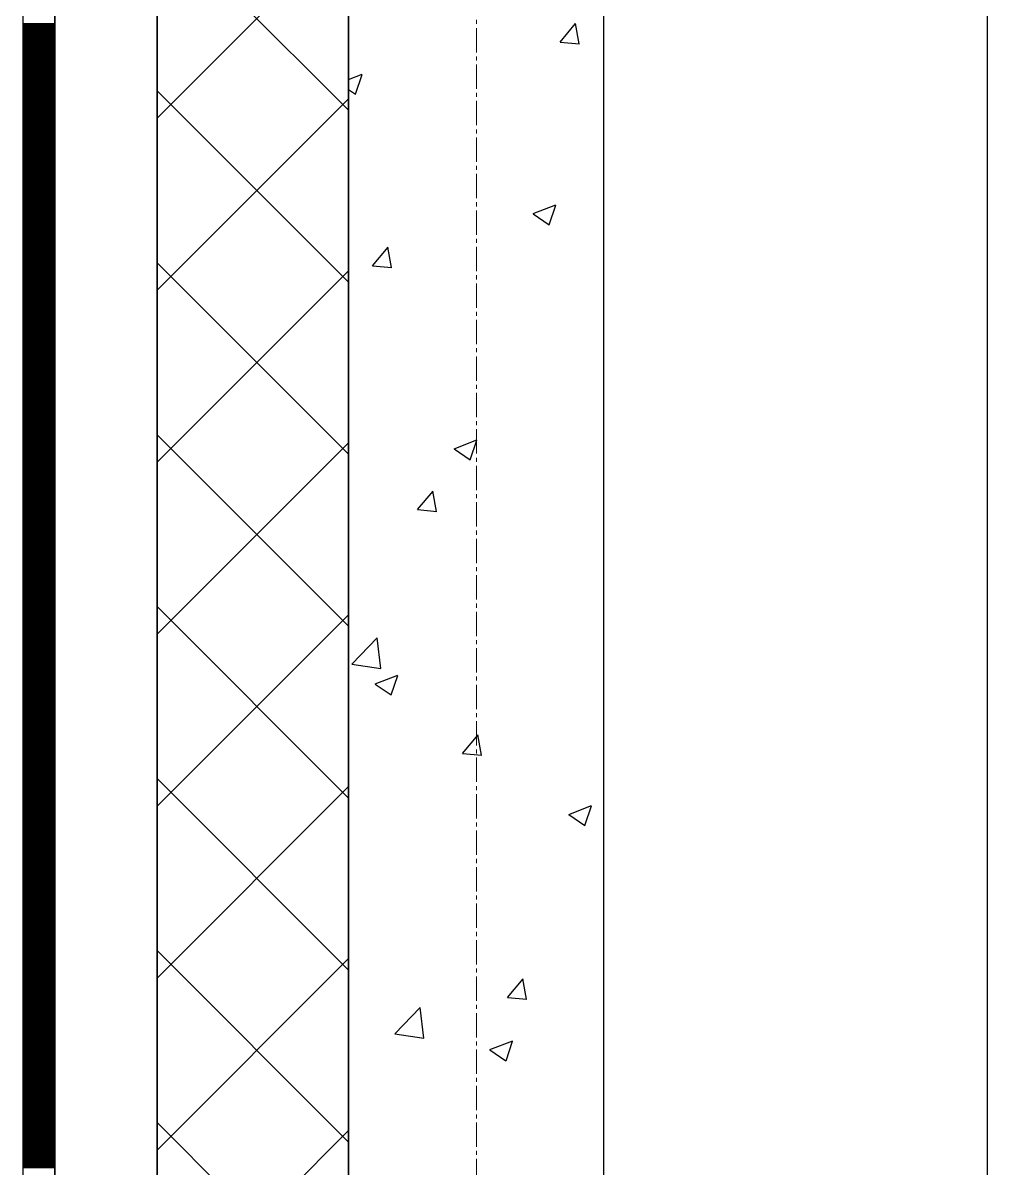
# Model space of a CAD drawing. Header units: millimetres. Extents: x -231292 to 573618, y -153144 to 564035.
# Drawn here: x 8548 to 9303, y 240059 to 240956 of the extents above; entities that cross this region are included whole.
import ezdxf

# ---------------------------------------------------------------- set-up
doc = ezdxf.new("R2010")
doc.units = ezdxf.units.MM
doc.linetypes.add('CENTER2', pattern=[28.575, 19.05, -3.175, 3.175, -3.175])
doc.layers.get('0').update_dxf_attribs({"color": 250})
for name, color, linetype, lineweight in [('АР_Стены ПЕНОблок', 250, 'Continuous', 20), ('АР_Тонкая', 250, 'Continuous', 5), ('АР_Утеплитель', 250, 'Continuous', 0), ('АР_Штриховка', 250, 'Continuous', 0), ('РД_Оси_100', 250, 'Continuous', 0)]:
    doc.layers.add(name, color=color, linetype=linetype, lineweight=lineweight)
doc.layers.add('КР_Балки-0.5', color=60, linetype='Continuous', lineweight=50, plot=False)

# ---------------------------------------------------------------- blocks, each defined once
blk = doc.blocks.new('оси_рен')
at = {"layer": 'РД_Оси_100', "color": 251, "linetype": 'CENTER2', "true_color": 0x636466}
blk.add_line((1195652.916, 135558.25), (1195652.916, 223268.25), dxfattribs=at)

msp = doc.modelspace()

# ---------------------------------------------------------------- linework, layer by layer
at = {"layer": 'АР_Стены ПЕНОблок', "color": 18, "linetype": 'Continuous', "lineweight": 25, "true_color": 0x000000}
for p, q in [((8803.243, 263866.253), (8803.243, 187666.253)), ((9003.243, 187666.253), (9003.243, 263866.253))]:
    msp.add_line(p, q, dxfattribs=at)
at = {"layer": 'АР_Тонкая', "color": 18, "linetype": 'Continuous', "lineweight": 25, "true_color": 0x000000}
for p, q in [((8548.243, 263866.253), (8548.243, 187666.253)), ((8573.243, 263866.253), (8573.243, 187666.253)), ((8573.243, 187666.253), (8573.243, 263866.253)), ((8653.243, 187666.253), (8653.243, 263866.253))]:
    msp.add_line(p, q, dxfattribs=at)
at = {"layer": 'АР_Утеплитель', "color": 18, "linetype": 'Continuous', "lineweight": 25, "true_color": 0x000000}
for p, q in [((8653.243, 263866.253), (8653.243, 187666.253)), ((8803.243, 187666.253), (8803.243, 263866.253))]:
    msp.add_line(p, q, dxfattribs=at)
at = {"layer": 'АР_Штриховка', "color": 18, "linetype": 'Continuous', "lineweight": 25, "true_color": 0x000000}
for p, q in [((8803.243, 240887.082), (8653.243, 241037.082)), ((8653.243, 240880.795), (8803.243, 241030.795)), ((8548.243, 240955.002), (8573.243, 240955.002)), ((8968.83, 240940.425), (8981.075, 240955.019)), ((8983.885, 240939.064), (8980.948, 240954.985)), ((8548.243, 240954.002), (8573.243, 240954.002)), ((8548.243, 240953.002), (8573.243, 240953.002)), ((8548.243, 240952.002), (8573.243, 240952.002)), ((8548.243, 240951.002), (8573.243, 240951.002)), ((8548.243, 240950.002), (8573.243, 240950.002)), ((8548.243, 240949.002), (8573.243, 240949.002)), ((8548.243, 240948.002), (8573.243, 240948.002)), ((8548.243, 240947.002), (8573.243, 240947.002)), ((8548.243, 240946.002), (8573.243, 240946.002)), ((8548.243, 240945.002), (8573.243, 240945.002)), ((8548.243, 240944.002), (8573.243, 240944.002)), ((8548.243, 240943.002), (8573.243, 240943.002)), ((8548.243, 240942.002), (8573.243, 240942.002)), ((8548.243, 240941.002), (8573.243, 240941.002)), ((8548.243, 240940.002), (8573.243, 240940.002)), ((8548.243, 240939.002), (8573.243, 240939.002)), ((8548.243, 240938.002), (8573.243, 240938.002)), ((8548.243, 240937.002), (8573.243, 240937.002)), ((8968.829, 240940.415), (8984.011, 240939.087)), ((8548.243, 240936.002), (8573.243, 240936.002)), ((8548.243, 240935.002), (8573.243, 240935.002)), ((8548.243, 240934.002), (8573.243, 240934.002)), ((8548.243, 240933.002), (8573.243, 240933.002)), ((8548.243, 240932.002), (8573.243, 240932.002)), ((8548.243, 240931.002), (8573.243, 240931.002)), ((8548.243, 240930.002), (8573.243, 240930.002)), ((8548.243, 240929.002), (8573.243, 240929.002)), ((8548.243, 240928.002), (8573.243, 240928.002)), ((8548.243, 240927.002), (8573.243, 240927.002)), ((8548.243, 240926.002), (8573.243, 240926.002)), ((8548.243, 240925.002), (8573.243, 240925.002)), ((8548.243, 240924.002), (8573.243, 240924.002)), ((8548.243, 240923.002), (8573.243, 240923.002)), ((8548.243, 240922.002), (8573.243, 240922.002)), ((8548.243, 240921.002), (8573.243, 240921.002)), ((8548.243, 240920.002), (8573.243, 240920.002)), ((8548.243, 240919.002), (8573.243, 240919.002)), ((8548.243, 240918.002), (8573.243, 240918.002)), ((8548.243, 240917.002), (8573.243, 240917.002)), ((8548.243, 240916.002), (8573.243, 240916.002)), ((8548.243, 240915.002), (8573.243, 240915.002)), ((8548.243, 240914.002), (8573.243, 240914.002)), ((8548.243, 240913.002), (8573.243, 240913.002)), ((8548.243, 240912.002), (8573.243, 240912.002)), ((8548.243, 240911.002), (8573.243, 240911.002)), ((8548.243, 240910.002), (8573.243, 240910.002)), ((8803.243, 240911.188), (8813.945, 240915.296)), ((8808.709, 240899.733), (8813.859, 240915.082)), ((8548.243, 240909.002), (8573.243, 240909.002)), ((8548.243, 240908.002), (8573.243, 240908.002)), ((8548.243, 240907.002), (8573.243, 240907.002)), ((8548.243, 240906.002), (8573.243, 240906.002)), ((8548.243, 240905.002), (8573.243, 240905.002)), ((8548.243, 240904.002), (8573.243, 240904.002)), ((8548.243, 240903.002), (8573.243, 240903.002)), ((8548.243, 240902.002), (8573.243, 240902.002)), ((8548.243, 240901.002), (8573.243, 240901.002)), ((8803.243, 240752.378), (8653.243, 240902.378)), ((8803.243, 240903.416), (8808.699, 240899.736)), ((8548.243, 240900.002), (8573.243, 240900.002)), ((8548.243, 240899.002), (8573.243, 240899.002)), ((8548.243, 240898.002), (8573.243, 240898.002)), ((8548.243, 240897.002), (8573.243, 240897.002)), ((8548.243, 240896.002), (8573.243, 240896.002)), ((8548.243, 240895.002), (8573.243, 240895.002)), ((8548.243, 240894.002), (8573.243, 240894.002)), ((8548.243, 240893.002), (8573.243, 240893.002)), ((8548.243, 240892.002), (8573.243, 240892.002)), ((8653.243, 240746.091), (8803.243, 240896.091)), ((8548.243, 240891.002), (8573.243, 240891.002)), ((8548.243, 240890.002), (8573.243, 240890.002)), ((8548.243, 240889.002), (8573.243, 240889.002)), ((8548.243, 240888.002), (8573.243, 240888.002)), ((8548.243, 240887.002), (8573.243, 240887.002)), ((8548.243, 240886.002), (8573.243, 240886.002)), ((8548.243, 240885.002), (8573.243, 240885.002)), ((8548.243, 240884.002), (8573.243, 240884.002)), ((8548.243, 240883.002), (8573.243, 240883.002)), ((8548.243, 240882.002), (8573.243, 240882.002)), ((8548.243, 240881.002), (8573.243, 240881.002)), ((8548.243, 240880.002), (8573.243, 240880.002)), ((8548.243, 240879.002), (8573.243, 240879.002)), ((8548.243, 240878.002), (8573.243, 240878.002)), ((8548.243, 240877.002), (8573.243, 240877.002)), ((8548.243, 240876.002), (8573.243, 240876.002)), ((8548.243, 240875.002), (8573.243, 240875.002)), ((8548.243, 240874.002), (8573.243, 240874.002)), ((8548.243, 240873.002), (8573.243, 240873.002)), ((8548.243, 240872.002), (8573.243, 240872.002)), ((8548.243, 240871.002), (8573.243, 240871.002)), ((8548.243, 240870.002), (8573.243, 240870.002)), ((8548.243, 240869.002), (8573.243, 240869.002)), ((8548.243, 240868.002), (8573.243, 240868.002)), ((8548.243, 240867.002), (8573.243, 240867.002)), ((8548.243, 240866.002), (8573.243, 240866.002)), ((8548.243, 240865.002), (8573.243, 240865.002)), ((8548.243, 240864.002), (8573.243, 240864.002)), ((8548.243, 240863.002), (8573.243, 240863.002)), ((8548.243, 240862.002), (8573.243, 240862.002)), ((8548.243, 240861.002), (8573.243, 240861.002)), ((8548.243, 240860.002), (8573.243, 240860.002)), ((8548.243, 240859.002), (8573.243, 240859.002)), ((8548.243, 240858.002), (8573.243, 240858.002)), ((8548.243, 240857.002), (8573.243, 240857.002)), ((8548.243, 240856.002), (8573.243, 240856.002)), ((8548.243, 240855.002), (8573.243, 240855.002)), ((8548.243, 240854.002), (8573.243, 240854.002)), ((8548.243, 240853.002), (8573.243, 240853.002)), ((8548.243, 240852.002), (8573.243, 240852.002)), ((8548.243, 240851.002), (8573.243, 240851.002)), ((8548.243, 240850.002), (8573.243, 240850.002)), ((8548.243, 240849.002), (8573.243, 240849.002)), ((8548.243, 240848.002), (8573.243, 240848.002)), ((8548.243, 240847.002), (8573.243, 240847.002)), ((8548.243, 240846.002), (8573.243, 240846.002)), ((8548.243, 240845.002), (8573.243, 240845.002)), ((8548.243, 240844.002), (8573.243, 240844.002)), ((8548.243, 240843.002), (8573.243, 240843.002)), ((8548.243, 240842.002), (8573.243, 240842.002)), ((8548.243, 240841.002), (8573.243, 240841.002)), ((8548.243, 240840.002), (8573.243, 240840.002)), ((8548.243, 240839.002), (8573.243, 240839.002)), ((8548.243, 240838.002), (8573.243, 240838.002)), ((8548.243, 240837.002), (8573.243, 240837.002)), ((8548.243, 240836.002), (8573.243, 240836.002)), ((8548.243, 240835.002), (8573.243, 240835.002)), ((8548.243, 240834.002), (8573.243, 240834.002)), ((8548.243, 240833.002), (8573.243, 240833.002)), ((8548.243, 240832.002), (8573.243, 240832.002)), ((8548.243, 240831.002), (8573.243, 240831.002)), ((8548.243, 240830.002), (8573.243, 240830.002)), ((8548.243, 240829.002), (8573.243, 240829.002)), ((8548.243, 240828.002), (8573.243, 240828.002)), ((8548.243, 240827.002), (8573.243, 240827.002)), ((8548.243, 240826.002), (8573.243, 240826.002)), ((8548.243, 240825.002), (8573.243, 240825.002)), ((8548.243, 240824.002), (8573.243, 240824.002)), ((8548.243, 240823.002), (8573.243, 240823.002)), ((8548.243, 240822.002), (8573.243, 240822.002)), ((8548.243, 240821.002), (8573.243, 240821.002)), ((8548.243, 240820.002), (8573.243, 240820.002)), ((8548.243, 240819.002), (8573.243, 240819.002)), ((8548.243, 240818.002), (8573.243, 240818.002)), ((8548.243, 240817.002), (8573.243, 240817.002)), ((8548.243, 240816.002), (8573.243, 240816.002)), ((8548.243, 240815.002), (8573.243, 240815.002)), ((8548.243, 240814.002), (8573.243, 240814.002)), ((8548.243, 240813.002), (8573.243, 240813.002)), ((8548.243, 240812.002), (8573.243, 240812.002)), ((8548.243, 240811.002), (8573.243, 240811.002)), ((8947.774, 240806.204), (8965.559, 240813.031)), ((8960.323, 240797.468), (8965.473, 240812.817)), ((8548.243, 240810.002), (8573.243, 240810.002)), ((8548.243, 240809.002), (8573.243, 240809.002)), ((8548.243, 240808.002), (8573.243, 240808.002)), ((8548.243, 240807.002), (8573.243, 240807.002)), ((8548.243, 240806.002), (8573.243, 240806.002)), ((8548.243, 240805.002), (8573.243, 240805.002)), ((8548.243, 240804.002), (8573.243, 240804.002)), ((8548.243, 240803.002), (8573.243, 240803.002)), ((8548.243, 240802.002), (8573.243, 240802.002)), ((8947.679, 240805.993), (8960.313, 240797.47)), ((8548.243, 240801.002), (8573.243, 240801.002)), ((8548.243, 240800.002), (8573.243, 240800.002)), ((8548.243, 240799.002), (8573.243, 240799.002)), ((8548.243, 240798.002), (8573.243, 240798.002)), ((8548.243, 240797.002), (8573.243, 240797.002)), ((8548.243, 240796.002), (8573.243, 240796.002)), ((8548.243, 240795.002), (8573.243, 240795.002)), ((8548.243, 240794.002), (8573.243, 240794.002)), ((8548.243, 240793.002), (8573.243, 240793.002)), ((8548.243, 240792.002), (8573.243, 240792.002)), ((8548.243, 240791.002), (8573.243, 240791.002)), ((8548.243, 240790.002), (8573.243, 240790.002)), ((8548.243, 240789.002), (8573.243, 240789.002)), ((8548.243, 240788.002), (8573.243, 240788.002)), ((8548.243, 240787.002), (8573.243, 240787.002)), ((8548.243, 240786.002), (8573.243, 240786.002)), ((8548.243, 240785.002), (8573.243, 240785.002)), ((8548.243, 240784.002), (8573.243, 240784.002)), ((8548.243, 240783.002), (8573.243, 240783.002)), ((8548.243, 240782.002), (8573.243, 240782.002)), ((8548.243, 240781.002), (8573.243, 240781.002)), ((8548.243, 240780.002), (8573.243, 240780.002)), ((8548.243, 240779.002), (8573.243, 240779.002)), ((8548.243, 240778.002), (8573.243, 240778.002)), ((8548.243, 240777.002), (8573.243, 240777.002)), ((8548.243, 240776.002), (8573.243, 240776.002)), ((8548.243, 240775.002), (8573.243, 240775.002)), ((8821.888, 240765.308), (8834.133, 240779.901)), ((8836.943, 240763.946), (8834.007, 240779.867)), ((8548.243, 240774.002), (8573.243, 240774.002)), ((8548.243, 240773.002), (8573.243, 240773.002)), ((8548.243, 240772.002), (8573.243, 240772.002)), ((8548.243, 240771.002), (8573.243, 240771.002)), ((8548.243, 240770.002), (8573.243, 240770.002)), ((8548.243, 240769.002), (8573.243, 240769.002)), ((8548.243, 240768.002), (8573.243, 240768.002)), ((8548.243, 240767.002), (8573.243, 240767.002)), ((8548.243, 240766.002), (8573.243, 240766.002)), ((8803.243, 240617.674), (8653.243, 240767.674)), ((8548.243, 240765.002), (8573.243, 240765.002)), ((8548.243, 240764.002), (8573.243, 240764.002)), ((8548.243, 240763.002), (8573.243, 240763.002)), ((8548.243, 240762.002), (8573.243, 240762.002)), ((8548.243, 240761.002), (8573.243, 240761.002)), ((8548.243, 240760.002), (8573.243, 240760.002)), ((8548.243, 240759.002), (8573.243, 240759.002)), ((8548.243, 240758.002), (8573.243, 240758.002)), ((8548.243, 240757.002), (8573.243, 240757.002)), ((8653.243, 240611.387), (8803.243, 240761.387)), ((8821.887, 240765.298), (8837.069, 240763.969)), ((8548.243, 240756.002), (8573.243, 240756.002)), ((8548.243, 240755.002), (8573.243, 240755.002)), ((8548.243, 240754.002), (8573.243, 240754.002)), ((8548.243, 240753.002), (8573.243, 240753.002)), ((8548.243, 240752.002), (8573.243, 240752.002)), ((8548.243, 240751.002), (8573.243, 240751.002)), ((8548.243, 240750.002), (8573.243, 240750.002)), ((8548.243, 240749.002), (8573.243, 240749.002)), ((8548.243, 240748.002), (8573.243, 240748.002)), ((8548.243, 240747.002), (8573.243, 240747.002)), ((8548.243, 240746.002), (8573.243, 240746.002)), ((8548.243, 240745.002), (8573.243, 240745.002)), ((8548.243, 240744.002), (8573.243, 240744.002)), ((8548.243, 240743.002), (8573.243, 240743.002)), ((8548.243, 240742.002), (8573.243, 240742.002)), ((8548.243, 240741.002), (8573.243, 240741.002)), ((8548.243, 240740.002), (8573.243, 240740.002)), ((8548.243, 240739.002), (8573.243, 240739.002)), ((8548.243, 240738.002), (8573.243, 240738.002)), ((8548.243, 240737.002), (8573.243, 240737.002)), ((8548.243, 240736.002), (8573.243, 240736.002)), ((8548.243, 240735.002), (8573.243, 240735.002)), ((8548.243, 240734.002), (8573.243, 240734.002)), ((8548.243, 240733.002), (8573.243, 240733.002)), ((8548.243, 240732.002), (8573.243, 240732.002)), ((8548.243, 240731.002), (8573.243, 240731.002)), ((8548.243, 240730.002), (8573.243, 240730.002)), ((8548.243, 240729.002), (8573.243, 240729.002)), ((8548.243, 240728.002), (8573.243, 240728.002)), ((8548.243, 240727.002), (8573.243, 240727.002)), ((8548.243, 240726.002), (8573.243, 240726.002)), ((8548.243, 240725.002), (8573.243, 240725.002)), ((8548.243, 240724.002), (8573.243, 240724.002)), ((8548.243, 240723.002), (8573.243, 240723.002)), ((8548.243, 240722.002), (8573.243, 240722.002)), ((8548.243, 240721.002), (8573.243, 240721.002)), ((8548.243, 240720.002), (8573.243, 240720.002)), ((8548.243, 240719.002), (8573.243, 240719.002)), ((8548.243, 240718.002), (8573.243, 240718.002)), ((8548.243, 240717.002), (8573.243, 240717.002)), ((8548.243, 240716.002), (8573.243, 240716.002)), ((8548.243, 240715.002), (8573.243, 240715.002)), ((8548.243, 240714.002), (8573.243, 240714.002)), ((8548.243, 240713.002), (8573.243, 240713.002)), ((8548.243, 240712.002), (8573.243, 240712.002)), ((8548.243, 240711.002), (8573.243, 240711.002)), ((8548.243, 240710.002), (8573.243, 240710.002)), ((8548.243, 240709.002), (8573.243, 240709.002)), ((8548.243, 240708.002), (8573.243, 240708.002)), ((8548.243, 240707.002), (8573.243, 240707.002)), ((8548.243, 240706.002), (8573.243, 240706.002)), ((8548.243, 240705.002), (8573.243, 240705.002)), ((8548.243, 240704.002), (8573.243, 240704.002)), ((8548.243, 240703.002), (8573.243, 240703.002)), ((8548.243, 240702.002), (8573.243, 240702.002)), ((8548.243, 240701.002), (8573.243, 240701.002)), ((8548.243, 240700.002), (8573.243, 240700.002)), ((8548.243, 240699.002), (8573.243, 240699.002)), ((8548.243, 240698.002), (8573.243, 240698.002)), ((8548.243, 240697.002), (8573.243, 240697.002)), ((8548.243, 240696.002), (8573.243, 240696.002)), ((8548.243, 240695.002), (8573.243, 240695.002)), ((8548.243, 240694.002), (8573.243, 240694.002)), ((8548.243, 240693.002), (8573.243, 240693.002)), ((8548.243, 240692.002), (8573.243, 240692.002)), ((8548.243, 240691.002), (8573.243, 240691.002)), ((8548.243, 240690.002), (8573.243, 240690.002)), ((8548.243, 240689.002), (8573.243, 240689.002)), ((8548.243, 240688.002), (8573.243, 240688.002)), ((8548.243, 240687.002), (8573.243, 240687.002)), ((8548.243, 240686.002), (8573.243, 240686.002)), ((8548.243, 240685.002), (8573.243, 240685.002)), ((8548.243, 240684.002), (8573.243, 240684.002)), ((8548.243, 240683.002), (8573.243, 240683.002)), ((8548.243, 240682.002), (8573.243, 240682.002)), ((8548.243, 240681.002), (8573.243, 240681.002)), ((8548.243, 240680.002), (8573.243, 240680.002)), ((8548.243, 240679.002), (8573.243, 240679.002)), ((8548.243, 240678.002), (8573.243, 240678.002)), ((8548.243, 240677.002), (8573.243, 240677.002)), ((8548.243, 240676.002), (8573.243, 240676.002)), ((8548.243, 240675.002), (8573.243, 240675.002)), ((8548.243, 240674.002), (8573.243, 240674.002)), ((8548.243, 240673.002), (8573.243, 240673.002)), ((8548.243, 240672.002), (8573.243, 240672.002)), ((8548.243, 240671.002), (8573.243, 240671.002)), ((8548.243, 240670.002), (8573.243, 240670.002)), ((8548.243, 240669.002), (8573.243, 240669.002)), ((8548.243, 240668.002), (8573.243, 240668.002)), ((8548.243, 240667.002), (8573.243, 240667.002)), ((8548.243, 240666.002), (8573.243, 240666.002)), ((8548.243, 240665.002), (8573.243, 240665.002)), ((8548.243, 240664.002), (8573.243, 240664.002)), ((8548.243, 240663.002), (8573.243, 240663.002)), ((8548.243, 240662.002), (8573.243, 240662.002)), ((8548.243, 240661.002), (8573.243, 240661.002)), ((8548.243, 240660.002), (8573.243, 240660.002)), ((8548.243, 240659.002), (8573.243, 240659.002)), ((8548.243, 240658.002), (8573.243, 240658.002)), ((8548.243, 240657.002), (8573.243, 240657.002)), ((8548.243, 240656.002), (8573.243, 240656.002)), ((8548.243, 240655.002), (8573.243, 240655.002)), ((8548.243, 240654.002), (8573.243, 240654.002)), ((8548.243, 240653.002), (8573.243, 240653.002)), ((8548.243, 240652.002), (8573.243, 240652.002)), ((8548.243, 240651.002), (8573.243, 240651.002)), ((8548.243, 240650.002), (8573.243, 240650.002)), ((8548.243, 240649.002), (8573.243, 240649.002)), ((8548.243, 240648.002), (8573.243, 240648.002)), ((8548.243, 240647.002), (8573.243, 240647.002)), ((8548.243, 240646.002), (8573.243, 240646.002)), ((8548.243, 240645.002), (8573.243, 240645.002)), ((8548.243, 240644.002), (8573.243, 240644.002)), ((8548.243, 240643.002), (8573.243, 240643.002)), ((8548.243, 240642.002), (8573.243, 240642.002)), ((8548.243, 240641.002), (8573.243, 240641.002)), ((8548.243, 240640.002), (8573.243, 240640.002)), ((8548.243, 240639.002), (8573.243, 240639.002)), ((8548.243, 240638.002), (8573.243, 240638.002)), ((8548.243, 240637.002), (8573.243, 240637.002)), ((8548.243, 240636.002), (8573.243, 240636.002)), ((8548.243, 240635.002), (8573.243, 240635.002)), ((8548.243, 240634.002), (8573.243, 240634.002)), ((8548.243, 240633.002), (8573.243, 240633.002)), ((8548.243, 240632.002), (8573.243, 240632.002)), ((8803.243, 240482.97), (8653.243, 240632.97)), ((8548.243, 240631.002), (8573.243, 240631.002)), ((8548.243, 240630.002), (8573.243, 240630.002)), ((8548.243, 240629.002), (8573.243, 240629.002)), ((8548.243, 240628.002), (8573.243, 240628.002)), ((8548.243, 240627.002), (8573.243, 240627.002)), ((8548.243, 240626.002), (8573.243, 240626.002)), ((8548.243, 240625.002), (8573.243, 240625.002)), ((8548.243, 240624.002), (8573.243, 240624.002)), ((8548.243, 240623.002), (8573.243, 240623.002)), ((8653.243, 240476.684), (8803.243, 240626.684)), ((8885.972, 240622.016), (8903.757, 240628.842)), ((8898.521, 240613.28), (8903.671, 240628.629)), ((8548.243, 240622.002), (8573.243, 240622.002)), ((8548.243, 240621.002), (8573.243, 240621.002)), ((8548.243, 240620.002), (8573.243, 240620.002)), ((8548.243, 240619.002), (8573.243, 240619.002)), ((8548.243, 240618.002), (8573.243, 240618.002)), ((8548.243, 240617.002), (8573.243, 240617.002)), ((8548.243, 240616.002), (8573.243, 240616.002)), ((8548.243, 240615.002), (8573.243, 240615.002)), ((8548.243, 240614.002), (8573.243, 240614.002)), ((8885.877, 240621.805), (8898.511, 240613.282)), ((8548.243, 240613.002), (8573.243, 240613.002)), ((8548.243, 240612.002), (8573.243, 240612.002)), ((8548.243, 240611.002), (8573.243, 240611.002)), ((8548.243, 240610.002), (8573.243, 240610.002)), ((8548.243, 240609.002), (8573.243, 240609.002)), ((8548.243, 240608.002), (8573.243, 240608.002)), ((8548.243, 240607.002), (8573.243, 240607.002)), ((8548.243, 240606.002), (8573.243, 240606.002)), ((8548.243, 240605.002), (8573.243, 240605.002)), ((8548.243, 240604.002), (8573.243, 240604.002)), ((8548.243, 240603.002), (8573.243, 240603.002)), ((8548.243, 240602.002), (8573.243, 240602.002)), ((8548.243, 240601.002), (8573.243, 240601.002)), ((8548.243, 240600.002), (8573.243, 240600.002)), ((8548.243, 240599.002), (8573.243, 240599.002)), ((8548.243, 240598.002), (8573.243, 240598.002)), ((8548.243, 240597.002), (8573.243, 240597.002)), ((8548.243, 240596.002), (8573.243, 240596.002)), ((8548.243, 240595.002), (8573.243, 240595.002)), ((8548.243, 240594.002), (8573.243, 240594.002)), ((8548.243, 240593.002), (8573.243, 240593.002)), ((8548.243, 240592.002), (8573.243, 240592.002)), ((8548.243, 240591.002), (8573.243, 240591.002)), ((8548.243, 240590.002), (8573.243, 240590.002)), ((8548.243, 240589.002), (8573.243, 240589.002)), ((8548.243, 240588.002), (8573.243, 240588.002)), ((8548.243, 240587.002), (8573.243, 240587.002)), ((8857.132, 240574.251), (8869.377, 240588.844)), ((8872.186, 240572.889), (8869.249, 240588.81)), ((8548.243, 240586.002), (8573.243, 240586.002)), ((8548.243, 240585.002), (8573.243, 240585.002)), ((8548.243, 240584.002), (8573.243, 240584.002)), ((8548.243, 240583.002), (8573.243, 240583.002)), ((8548.243, 240582.002), (8573.243, 240582.002)), ((8548.243, 240581.002), (8573.243, 240581.002)), ((8548.243, 240580.002), (8573.243, 240580.002)), ((8548.243, 240579.002), (8573.243, 240579.002)), ((8548.243, 240578.002), (8573.243, 240578.002)), ((8548.243, 240577.002), (8573.243, 240577.002)), ((8548.243, 240576.002), (8573.243, 240576.002)), ((8548.243, 240575.002), (8573.243, 240575.002)), ((8548.243, 240574.002), (8573.243, 240574.002)), ((8548.243, 240573.002), (8573.243, 240573.002)), ((8548.243, 240572.002), (8573.243, 240572.002)), ((8548.243, 240571.002), (8573.243, 240571.002)), ((8548.243, 240570.002), (8573.243, 240570.002)), ((8548.243, 240569.002), (8573.243, 240569.002)), ((8857.131, 240574.241), (8872.313, 240572.912)), ((8548.243, 240568.002), (8573.243, 240568.002)), ((8548.243, 240567.002), (8573.243, 240567.002)), ((8548.243, 240566.002), (8573.243, 240566.002)), ((8548.243, 240565.002), (8573.243, 240565.002)), ((8548.243, 240564.002), (8573.243, 240564.002)), ((8548.243, 240563.002), (8573.243, 240563.002)), ((8548.243, 240562.002), (8573.243, 240562.002)), ((8548.243, 240561.002), (8573.243, 240561.002)), ((8548.243, 240560.002), (8573.243, 240560.002)), ((8548.243, 240559.002), (8573.243, 240559.002)), ((8548.243, 240558.002), (8573.243, 240558.002)), ((8548.243, 240557.002), (8573.243, 240557.002)), ((8548.243, 240556.002), (8573.243, 240556.002)), ((8548.243, 240555.002), (8573.243, 240555.002)), ((8548.243, 240554.002), (8573.243, 240554.002)), ((8548.243, 240553.002), (8573.243, 240553.002)), ((8548.243, 240552.002), (8573.243, 240552.002)), ((8548.243, 240551.002), (8573.243, 240551.002)), ((8548.243, 240550.002), (8573.243, 240550.002)), ((8548.243, 240549.002), (8573.243, 240549.002)), ((8548.243, 240548.002), (8573.243, 240548.002)), ((8548.243, 240547.002), (8573.243, 240547.002)), ((8548.243, 240546.002), (8573.243, 240546.002)), ((8548.243, 240545.002), (8573.243, 240545.002)), ((8548.243, 240544.002), (8573.243, 240544.002)), ((8548.243, 240543.002), (8573.243, 240543.002)), ((8548.243, 240542.002), (8573.243, 240542.002)), ((8548.243, 240541.002), (8573.243, 240541.002)), ((8548.243, 240540.002), (8573.243, 240540.002)), ((8548.243, 240539.002), (8573.243, 240539.002)), ((8548.243, 240538.002), (8573.243, 240538.002)), ((8548.243, 240537.002), (8573.243, 240537.002)), ((8548.243, 240536.002), (8573.243, 240536.002)), ((8548.243, 240535.002), (8573.243, 240535.002)), ((8548.243, 240534.002), (8573.243, 240534.002)), ((8548.243, 240533.002), (8573.243, 240533.002)), ((8548.243, 240532.002), (8573.243, 240532.002)), ((8548.243, 240531.002), (8573.243, 240531.002)), ((8548.243, 240530.002), (8573.243, 240530.002)), ((8548.243, 240529.002), (8573.243, 240529.002)), ((8548.243, 240528.002), (8573.243, 240528.002)), ((8548.243, 240527.002), (8573.243, 240527.002)), ((8548.243, 240526.002), (8573.243, 240526.002)), ((8548.243, 240525.002), (8573.243, 240525.002)), ((8548.243, 240524.002), (8573.243, 240524.002)), ((8548.243, 240523.002), (8573.243, 240523.002)), ((8548.243, 240522.002), (8573.243, 240522.002)), ((8548.243, 240521.002), (8573.243, 240521.002)), ((8548.243, 240520.002), (8573.243, 240520.002)), ((8548.243, 240519.002), (8573.243, 240519.002)), ((8548.243, 240518.002), (8573.243, 240518.002)), ((8548.243, 240517.002), (8573.243, 240517.002)), ((8548.243, 240516.002), (8573.243, 240516.002)), ((8548.243, 240515.002), (8573.243, 240515.002)), ((8548.243, 240514.002), (8573.243, 240514.002)), ((8548.243, 240513.002), (8573.243, 240513.002)), ((8548.243, 240512.002), (8573.243, 240512.002)), ((8548.243, 240511.002), (8573.243, 240511.002)), ((8548.243, 240510.002), (8573.243, 240510.002)), ((8548.243, 240509.002), (8573.243, 240509.002)), ((8548.243, 240508.002), (8573.243, 240508.002)), ((8548.243, 240507.002), (8573.243, 240507.002)), ((8548.243, 240506.002), (8573.243, 240506.002)), ((8548.243, 240505.002), (8573.243, 240505.002)), ((8548.243, 240504.002), (8573.243, 240504.002)), ((8548.243, 240503.002), (8573.243, 240503.002)), ((8548.243, 240502.002), (8573.243, 240502.002)), ((8548.243, 240501.002), (8573.243, 240501.002)), ((8548.243, 240500.002), (8573.243, 240500.002)), ((8548.243, 240499.002), (8573.243, 240499.002)), ((8548.243, 240498.002), (8573.243, 240498.002)), ((8548.243, 240497.002), (8573.243, 240497.002)), ((8803.243, 240348.267), (8653.243, 240498.267)), ((8548.243, 240496.002), (8573.243, 240496.002)), ((8548.243, 240495.002), (8573.243, 240495.002)), ((8548.243, 240494.002), (8573.243, 240494.002)), ((8548.243, 240493.002), (8573.243, 240493.002)), ((8548.243, 240492.002), (8573.243, 240492.002)), ((8548.243, 240491.002), (8573.243, 240491.002)), ((8548.243, 240490.002), (8573.243, 240490.002)), ((8548.243, 240489.002), (8573.243, 240489.002)), ((8548.243, 240488.002), (8573.243, 240488.002)), ((8653.243, 240341.98), (8803.243, 240491.98)), ((8548.243, 240487.002), (8573.243, 240487.002)), ((8548.243, 240486.002), (8573.243, 240486.002)), ((8548.243, 240485.002), (8573.243, 240485.002)), ((8548.243, 240484.002), (8573.243, 240484.002)), ((8548.243, 240483.002), (8573.243, 240483.002)), ((8548.243, 240482.002), (8573.243, 240482.002)), ((8548.243, 240481.002), (8573.243, 240481.002)), ((8548.243, 240480.002), (8573.243, 240480.002)), ((8548.243, 240479.002), (8573.243, 240479.002)), ((8548.243, 240478.002), (8573.243, 240478.002)), ((8548.243, 240477.002), (8573.243, 240477.002)), ((8548.243, 240476.002), (8573.243, 240476.002)), ((8548.243, 240475.002), (8573.243, 240475.002)), ((8548.243, 240474.002), (8573.243, 240474.002)), ((8548.243, 240473.002), (8573.243, 240473.002)), ((8548.243, 240472.002), (8573.243, 240472.002)), ((8548.243, 240471.002), (8573.243, 240471.002)), ((8548.243, 240470.002), (8573.243, 240470.002)), ((8805.824, 240453.217), (8825.607, 240473.835)), ((8828.399, 240449.711), (8825.593, 240473.834)), ((8548.243, 240469.002), (8573.243, 240469.002)), ((8548.243, 240468.002), (8573.243, 240468.002)), ((8548.243, 240467.002), (8573.243, 240467.002)), ((8548.243, 240466.002), (8573.243, 240466.002)), ((8548.243, 240465.002), (8573.243, 240465.002)), ((8548.243, 240464.002), (8573.243, 240464.002)), ((8548.243, 240463.002), (8573.243, 240463.002)), ((8548.243, 240462.002), (8573.243, 240462.002)), ((8548.243, 240461.002), (8573.243, 240461.002)), ((8548.243, 240460.002), (8573.243, 240460.002)), ((8548.243, 240459.002), (8573.243, 240459.002)), ((8548.243, 240458.002), (8573.243, 240458.002)), ((8548.243, 240457.002), (8573.243, 240457.002)), ((8548.243, 240456.002), (8573.243, 240456.002)), ((8548.243, 240455.002), (8573.243, 240455.002)), ((8548.243, 240454.002), (8573.243, 240454.002)), ((8548.243, 240453.002), (8573.243, 240453.002)), ((8548.243, 240452.002), (8573.243, 240452.002)), ((8805.813, 240453.239), (8828.403, 240449.735)), ((8548.243, 240451.002), (8573.243, 240451.002)), ((8548.243, 240450.002), (8573.243, 240450.002)), ((8548.243, 240449.002), (8573.243, 240449.002)), ((8548.243, 240448.002), (8573.243, 240448.002)), ((8548.243, 240447.002), (8573.243, 240447.002)), ((8548.243, 240446.002), (8573.243, 240446.002)), ((8548.243, 240445.002), (8573.243, 240445.002)), ((8548.243, 240444.002), (8573.243, 240444.002)), ((8824.17, 240437.827), (8841.955, 240444.654)), ((8836.719, 240429.092), (8841.869, 240444.441)), ((8548.243, 240443.002), (8573.243, 240443.002)), ((8548.243, 240442.002), (8573.243, 240442.002)), ((8548.243, 240441.002), (8573.243, 240441.002)), ((8548.243, 240440.002), (8573.243, 240440.002)), ((8548.243, 240439.002), (8573.243, 240439.002)), ((8548.243, 240438.002), (8573.243, 240438.002)), ((8548.243, 240437.002), (8573.243, 240437.002)), ((8548.243, 240436.002), (8573.243, 240436.002)), ((8548.243, 240435.002), (8573.243, 240435.002)), ((8824.075, 240437.617), (8836.709, 240429.094)), ((8548.243, 240434.002), (8573.243, 240434.002)), ((8548.243, 240433.002), (8573.243, 240433.002)), ((8548.243, 240432.002), (8573.243, 240432.002)), ((8548.243, 240431.002), (8573.243, 240431.002)), ((8548.243, 240430.002), (8573.243, 240430.002)), ((8548.243, 240429.002), (8573.243, 240429.002)), ((8548.243, 240428.002), (8573.243, 240428.002)), ((8548.243, 240427.002), (8573.243, 240427.002)), ((8548.243, 240426.002), (8573.243, 240426.002)), ((8548.243, 240425.002), (8573.243, 240425.002)), ((8548.243, 240424.002), (8573.243, 240424.002)), ((8548.243, 240423.002), (8573.243, 240423.002)), ((8548.243, 240422.002), (8573.243, 240422.002)), ((8548.243, 240421.002), (8573.243, 240421.002)), ((8548.243, 240420.002), (8573.243, 240420.002)), ((8548.243, 240419.002), (8573.243, 240419.002)), ((8548.243, 240418.002), (8573.243, 240418.002)), ((8548.243, 240417.002), (8573.243, 240417.002)), ((8548.243, 240416.002), (8573.243, 240416.002)), ((8548.243, 240415.002), (8573.243, 240415.002)), ((8548.243, 240414.002), (8573.243, 240414.002)), ((8548.243, 240413.002), (8573.243, 240413.002)), ((8548.243, 240412.002), (8573.243, 240412.002)), ((8548.243, 240411.002), (8573.243, 240411.002)), ((8548.243, 240410.002), (8573.243, 240410.002)), ((8548.243, 240409.002), (8573.243, 240409.002)), ((8548.243, 240408.002), (8573.243, 240408.002)), ((8548.243, 240407.002), (8573.243, 240407.002)), ((8548.243, 240406.002), (8573.243, 240406.002)), ((8548.243, 240405.002), (8573.243, 240405.002)), ((8548.243, 240404.002), (8573.243, 240404.002)), ((8548.243, 240403.002), (8573.243, 240403.002)), ((8548.243, 240402.002), (8573.243, 240402.002)), ((8548.243, 240401.002), (8573.243, 240401.002)), ((8548.243, 240400.002), (8573.243, 240400.002)), ((8548.243, 240399.002), (8573.243, 240399.002)), ((8548.243, 240398.002), (8573.243, 240398.002)), ((8548.243, 240397.002), (8573.243, 240397.002)), ((8548.243, 240396.002), (8573.243, 240396.002)), ((8548.243, 240395.002), (8573.243, 240395.002)), ((8548.243, 240394.002), (8573.243, 240394.002)), ((8548.243, 240393.002), (8573.243, 240393.002)), ((8548.243, 240392.002), (8573.243, 240392.002)), ((8548.243, 240391.002), (8573.243, 240391.002)), ((8548.243, 240390.002), (8573.243, 240390.002)), ((8892.375, 240383.194), (8904.62, 240397.787)), ((8907.429, 240381.832), (8904.492, 240397.753)), ((8548.243, 240389.002), (8573.243, 240389.002)), ((8548.243, 240388.002), (8573.243, 240388.002)), ((8548.243, 240387.002), (8573.243, 240387.002)), ((8548.243, 240386.002), (8573.243, 240386.002)), ((8548.243, 240385.002), (8573.243, 240385.002)), ((8548.243, 240384.002), (8573.243, 240384.002)), ((8548.243, 240383.002), (8573.243, 240383.002)), ((8548.243, 240382.002), (8573.243, 240382.002)), ((8548.243, 240381.002), (8573.243, 240381.002)), ((8892.374, 240383.184), (8907.556, 240381.856)), ((8548.243, 240380.002), (8573.243, 240380.002)), ((8548.243, 240379.002), (8573.243, 240379.002)), ((8548.243, 240378.002), (8573.243, 240378.002)), ((8548.243, 240377.002), (8573.243, 240377.002)), ((8548.243, 240376.002), (8573.243, 240376.002)), ((8548.243, 240375.002), (8573.243, 240375.002)), ((8548.243, 240374.002), (8573.243, 240374.002)), ((8548.243, 240373.002), (8573.243, 240373.002)), ((8548.243, 240372.002), (8573.243, 240372.002)), ((8548.243, 240371.002), (8573.243, 240371.002)), ((8548.243, 240370.002), (8573.243, 240370.002)), ((8548.243, 240369.002), (8573.243, 240369.002)), ((8548.243, 240368.002), (8573.243, 240368.002)), ((8548.243, 240367.002), (8573.243, 240367.002)), ((8548.243, 240366.002), (8573.243, 240366.002)), ((8548.243, 240365.002), (8573.243, 240365.002)), ((8548.243, 240364.002), (8573.243, 240364.002)), ((8548.243, 240363.002), (8573.243, 240363.002)), ((8803.243, 240213.563), (8653.243, 240363.563)), ((8548.243, 240362.002), (8573.243, 240362.002)), ((8548.243, 240361.002), (8573.243, 240361.002)), ((8548.243, 240360.002), (8573.243, 240360.002)), ((8548.243, 240359.002), (8573.243, 240359.002)), ((8548.243, 240358.002), (8573.243, 240358.002)), ((8548.243, 240357.002), (8573.243, 240357.002)), ((8548.243, 240356.002), (8573.243, 240356.002)), ((8548.243, 240355.002), (8573.243, 240355.002)), ((8548.243, 240354.002), (8573.243, 240354.002)), ((8653.243, 240207.276), (8803.243, 240357.276)), ((8548.243, 240353.002), (8573.243, 240353.002)), ((8548.243, 240352.002), (8573.243, 240352.002)), ((8548.243, 240351.002), (8573.243, 240351.002)), ((8548.243, 240350.002), (8573.243, 240350.002)), ((8548.243, 240349.002), (8573.243, 240349.002)), ((8548.243, 240348.002), (8573.243, 240348.002)), ((8548.243, 240347.002), (8573.243, 240347.002)), ((8548.243, 240346.002), (8573.243, 240346.002)), ((8548.243, 240345.002), (8573.243, 240345.002)), ((8548.243, 240344.002), (8573.243, 240344.002)), ((8548.243, 240343.002), (8573.243, 240343.002)), ((8548.243, 240342.002), (8573.243, 240342.002)), ((8548.243, 240341.002), (8573.243, 240341.002)), ((8548.243, 240340.002), (8573.243, 240340.002)), ((8548.243, 240339.002), (8573.243, 240339.002)), ((8548.243, 240338.002), (8573.243, 240338.002)), ((8548.243, 240337.002), (8573.243, 240337.002)), ((8548.243, 240336.002), (8573.243, 240336.002)), ((8975.785, 240335.562), (8993.569, 240342.389)), ((8988.333, 240326.827), (8993.484, 240342.176)), ((8548.243, 240335.002), (8573.243, 240335.002)), ((8548.243, 240334.002), (8573.243, 240334.002)), ((8548.243, 240333.002), (8573.243, 240333.002)), ((8548.243, 240332.002), (8573.243, 240332.002)), ((8548.243, 240331.002), (8573.243, 240331.002)), ((8548.243, 240330.002), (8573.243, 240330.002)), ((8548.243, 240329.002), (8573.243, 240329.002)), ((8548.243, 240328.002), (8573.243, 240328.002)), ((8548.243, 240327.002), (8573.243, 240327.002)), ((8975.689, 240335.351), (8988.324, 240326.829)), ((8548.243, 240326.002), (8573.243, 240326.002)), ((8548.243, 240325.002), (8573.243, 240325.002)), ((8548.243, 240324.002), (8573.243, 240324.002)), ((8548.243, 240323.002), (8573.243, 240323.002)), ((8548.243, 240322.002), (8573.243, 240322.002)), ((8548.243, 240321.002), (8573.243, 240321.002)), ((8548.243, 240320.002), (8573.243, 240320.002)), ((8548.243, 240319.002), (8573.243, 240319.002)), ((8548.243, 240318.002), (8573.243, 240318.002)), ((8548.243, 240317.002), (8573.243, 240317.002)), ((8548.243, 240316.002), (8573.243, 240316.002)), ((8548.243, 240315.002), (8573.243, 240315.002)), ((8548.243, 240314.002), (8573.243, 240314.002)), ((8548.243, 240313.002), (8573.243, 240313.002)), ((8548.243, 240312.002), (8573.243, 240312.002)), ((8548.243, 240311.002), (8573.243, 240311.002)), ((8548.243, 240310.002), (8573.243, 240310.002)), ((8548.243, 240309.002), (8573.243, 240309.002)), ((8548.243, 240308.002), (8573.243, 240308.002)), ((8548.243, 240307.002), (8573.243, 240307.002)), ((8548.243, 240306.002), (8573.243, 240306.002)), ((8548.243, 240305.002), (8573.243, 240305.002)), ((8548.243, 240304.002), (8573.243, 240304.002)), ((8548.243, 240303.002), (8573.243, 240303.002)), ((8548.243, 240302.002), (8573.243, 240302.002)), ((8548.243, 240301.002), (8573.243, 240301.002)), ((8548.243, 240300.002), (8573.243, 240300.002)), ((8548.243, 240299.002), (8573.243, 240299.002)), ((8548.243, 240298.002), (8573.243, 240298.002)), ((8548.243, 240297.002), (8573.243, 240297.002)), ((8548.243, 240296.002), (8573.243, 240296.002)), ((8548.243, 240295.002), (8573.243, 240295.002)), ((8548.243, 240294.002), (8573.243, 240294.002)), ((8548.243, 240293.002), (8573.243, 240293.002)), ((8548.243, 240292.002), (8573.243, 240292.002)), ((8548.243, 240291.002), (8573.243, 240291.002)), ((8548.243, 240290.002), (8573.243, 240290.002)), ((8548.243, 240289.002), (8573.243, 240289.002)), ((8548.243, 240288.002), (8573.243, 240288.002)), ((8548.243, 240287.002), (8573.243, 240287.002)), ((8548.243, 240286.002), (8573.243, 240286.002)), ((8548.243, 240285.002), (8573.243, 240285.002)), ((8548.243, 240284.002), (8573.243, 240284.002)), ((8548.243, 240283.002), (8573.243, 240283.002)), ((8548.243, 240282.002), (8573.243, 240282.002)), ((8548.243, 240281.002), (8573.243, 240281.002)), ((8548.243, 240280.002), (8573.243, 240280.002)), ((8548.243, 240279.002), (8573.243, 240279.002)), ((8548.243, 240278.002), (8573.243, 240278.002)), ((8548.243, 240277.002), (8573.243, 240277.002)), ((8548.243, 240276.002), (8573.243, 240276.002)), ((8548.243, 240275.002), (8573.243, 240275.002)), ((8548.243, 240274.002), (8573.243, 240274.002)), ((8548.243, 240273.002), (8573.243, 240273.002)), ((8548.243, 240272.002), (8573.243, 240272.002)), ((8548.243, 240271.002), (8573.243, 240271.002)), ((8548.243, 240270.002), (8573.243, 240270.002)), ((8548.243, 240269.002), (8573.243, 240269.002)), ((8548.243, 240268.002), (8573.243, 240268.002)), ((8548.243, 240267.002), (8573.243, 240267.002)), ((8548.243, 240266.002), (8573.243, 240266.002)), ((8548.243, 240265.002), (8573.243, 240265.002)), ((8548.243, 240264.002), (8573.243, 240264.002)), ((8548.243, 240263.002), (8573.243, 240263.002)), ((8548.243, 240262.002), (8573.243, 240262.002)), ((8548.243, 240261.002), (8573.243, 240261.002)), ((8548.243, 240260.002), (8573.243, 240260.002)), ((8548.243, 240259.002), (8573.243, 240259.002)), ((8548.243, 240258.002), (8573.243, 240258.002)), ((8548.243, 240257.002), (8573.243, 240257.002)), ((8548.243, 240256.002), (8573.243, 240256.002)), ((8548.243, 240255.002), (8573.243, 240255.002)), ((8548.243, 240254.002), (8573.243, 240254.002)), ((8548.243, 240253.002), (8573.243, 240253.002)), ((8548.243, 240252.002), (8573.243, 240252.002)), ((8548.243, 240251.002), (8573.243, 240251.002)), ((8548.243, 240250.002), (8573.243, 240250.002)), ((8548.243, 240249.002), (8573.243, 240249.002)), ((8548.243, 240248.002), (8573.243, 240248.002)), ((8548.243, 240247.002), (8573.243, 240247.002)), ((8548.243, 240246.002), (8573.243, 240246.002)), ((8548.243, 240245.002), (8573.243, 240245.002)), ((8548.243, 240244.002), (8573.243, 240244.002)), ((8548.243, 240243.002), (8573.243, 240243.002)), ((8548.243, 240242.002), (8573.243, 240242.002)), ((8548.243, 240241.002), (8573.243, 240241.002)), ((8548.243, 240240.002), (8573.243, 240240.002)), ((8548.243, 240239.002), (8573.243, 240239.002)), ((8548.243, 240238.002), (8573.243, 240238.002)), ((8548.243, 240237.002), (8573.243, 240237.002)), ((8548.243, 240236.002), (8573.243, 240236.002)), ((8548.243, 240235.002), (8573.243, 240235.002)), ((8548.243, 240234.002), (8573.243, 240234.002)), ((8548.243, 240233.002), (8573.243, 240233.002)), ((8548.243, 240232.002), (8573.243, 240232.002)), ((8548.243, 240231.002), (8573.243, 240231.002)), ((8548.243, 240230.002), (8573.243, 240230.002)), ((8548.243, 240229.002), (8573.243, 240229.002)), ((8548.243, 240228.002), (8573.243, 240228.002)), ((8803.243, 240078.859), (8653.243, 240228.859)), ((8548.243, 240227.002), (8573.243, 240227.002)), ((8548.243, 240226.002), (8573.243, 240226.002)), ((8548.243, 240225.002), (8573.243, 240225.002)), ((8548.243, 240224.002), (8573.243, 240224.002)), ((8548.243, 240223.002), (8573.243, 240223.002)), ((8548.243, 240222.002), (8573.243, 240222.002)), ((8548.243, 240221.002), (8573.243, 240221.002)), ((8548.243, 240220.002), (8573.243, 240220.002)), ((8548.243, 240219.002), (8573.243, 240219.002)), ((8653.243, 240072.572), (8803.243, 240222.572)), ((8548.243, 240218.002), (8573.243, 240218.002)), ((8548.243, 240217.002), (8573.243, 240217.002)), ((8548.243, 240216.002), (8573.243, 240216.002)), ((8548.243, 240215.002), (8573.243, 240215.002)), ((8548.243, 240214.002), (8573.243, 240214.002)), ((8548.243, 240213.002), (8573.243, 240213.002)), ((8548.243, 240212.002), (8573.243, 240212.002)), ((8548.243, 240211.002), (8573.243, 240211.002)), ((8548.243, 240210.002), (8573.243, 240210.002)), ((8548.243, 240209.002), (8573.243, 240209.002)), ((8548.243, 240208.002), (8573.243, 240208.002)), ((8548.243, 240207.002), (8573.243, 240207.002)), ((8548.243, 240206.002), (8573.243, 240206.002)), ((8548.243, 240205.002), (8573.243, 240205.002)), ((8548.243, 240204.002), (8573.243, 240204.002)), ((8548.243, 240203.002), (8573.243, 240203.002)), ((8548.243, 240202.002), (8573.243, 240202.002)), ((8548.243, 240201.002), (8573.243, 240201.002)), ((8927.619, 240192.137), (8939.864, 240206.73)), ((8942.672, 240190.775), (8939.735, 240206.696)), ((8548.243, 240200.002), (8573.243, 240200.002)), ((8548.243, 240199.002), (8573.243, 240199.002)), ((8548.243, 240198.002), (8573.243, 240198.002)), ((8548.243, 240197.002), (8573.243, 240197.002)), ((8548.243, 240196.002), (8573.243, 240196.002)), ((8548.243, 240195.002), (8573.243, 240195.002)), ((8548.243, 240194.002), (8573.243, 240194.002)), ((8548.243, 240193.002), (8573.243, 240193.002)), ((8548.243, 240192.002), (8573.243, 240192.002)), ((8927.618, 240192.127), (8942.8, 240190.799)), ((8548.243, 240191.002), (8573.243, 240191.002)), ((8548.243, 240190.002), (8573.243, 240190.002)), ((8548.243, 240189.002), (8573.243, 240189.002)), ((8548.243, 240188.002), (8573.243, 240188.002)), ((8548.243, 240187.002), (8573.243, 240187.002)), ((8548.243, 240186.002), (8573.243, 240186.002)), ((8548.243, 240185.002), (8573.243, 240185.002)), ((8548.243, 240184.002), (8573.243, 240184.002)), ((8548.243, 240183.002), (8573.243, 240183.002)), ((8839.498, 240163.748), (8859.282, 240184.367)), ((8862.074, 240160.243), (8859.268, 240184.365)), ((8548.243, 240182.002), (8573.243, 240182.002)), ((8548.243, 240181.002), (8573.243, 240181.002)), ((8548.243, 240180.002), (8573.243, 240180.002)), ((8548.243, 240179.002), (8573.243, 240179.002)), ((8548.243, 240178.002), (8573.243, 240178.002)), ((8548.243, 240177.002), (8573.243, 240177.002)), ((8548.243, 240176.002), (8573.243, 240176.002)), ((8548.243, 240175.002), (8573.243, 240175.002)), ((8548.243, 240174.002), (8573.243, 240174.002)), ((8548.243, 240173.002), (8573.243, 240173.002)), ((8548.243, 240172.002), (8573.243, 240172.002)), ((8548.243, 240171.002), (8573.243, 240171.002)), ((8548.243, 240170.002), (8573.243, 240170.002)), ((8548.243, 240169.002), (8573.243, 240169.002)), ((8548.243, 240168.002), (8573.243, 240168.002)), ((8548.243, 240167.002), (8573.243, 240167.002)), ((8548.243, 240166.002), (8573.243, 240166.002)), ((8548.243, 240165.002), (8573.243, 240165.002)), ((8548.243, 240164.002), (8573.243, 240164.002)), ((8548.243, 240163.002), (8573.243, 240163.002)), ((8548.243, 240162.002), (8573.243, 240162.002)), ((8548.243, 240161.002), (8573.243, 240161.002)), ((8548.243, 240160.002), (8573.243, 240160.002)), ((8548.243, 240159.002), (8573.243, 240159.002)), ((8548.243, 240158.002), (8573.243, 240158.002)), ((8548.243, 240157.002), (8573.243, 240157.002)), ((8548.243, 240156.002), (8573.243, 240156.002)), ((8839.488, 240163.77), (8862.078, 240160.267)), ((8913.983, 240151.374), (8931.767, 240158.201)), ((8926.531, 240142.639), (8931.682, 240157.988)), ((8548.243, 240155.002), (8573.243, 240155.002)), ((8548.243, 240154.002), (8573.243, 240154.002)), ((8548.243, 240153.002), (8573.243, 240153.002)), ((8548.243, 240152.002), (8573.243, 240152.002)), ((8548.243, 240151.002), (8573.243, 240151.002)), ((8548.243, 240150.002), (8573.243, 240150.002)), ((8548.243, 240149.002), (8573.243, 240149.002)), ((8548.243, 240148.002), (8573.243, 240148.002)), ((8913.887, 240151.163), (8926.522, 240142.641)), ((8548.243, 240147.002), (8573.243, 240147.002)), ((8548.243, 240146.002), (8573.243, 240146.002)), ((8548.243, 240145.002), (8573.243, 240145.002)), ((8548.243, 240144.002), (8573.243, 240144.002)), ((8548.243, 240143.002), (8573.243, 240143.002)), ((8548.243, 240142.002), (8573.243, 240142.002)), ((8548.243, 240141.002), (8573.243, 240141.002)), ((8548.243, 240140.002), (8573.243, 240140.002)), ((8548.243, 240139.002), (8573.243, 240139.002)), ((8548.243, 240138.002), (8573.243, 240138.002)), ((8548.243, 240137.002), (8573.243, 240137.002)), ((8548.243, 240136.002), (8573.243, 240136.002)), ((8548.243, 240135.002), (8573.243, 240135.002)), ((8548.243, 240134.002), (8573.243, 240134.002)), ((8548.243, 240133.002), (8573.243, 240133.002)), ((8548.243, 240132.002), (8573.243, 240132.002)), ((8548.243, 240131.002), (8573.243, 240131.002)), ((8548.243, 240130.002), (8573.243, 240130.002)), ((8548.243, 240129.002), (8573.243, 240129.002)), ((8548.243, 240128.002), (8573.243, 240128.002)), ((8548.243, 240127.002), (8573.243, 240127.002)), ((8548.243, 240126.002), (8573.243, 240126.002)), ((8548.243, 240125.002), (8573.243, 240125.002)), ((8548.243, 240124.002), (8573.243, 240124.002)), ((8548.243, 240123.002), (8573.243, 240123.002)), ((8548.243, 240122.002), (8573.243, 240122.002)), ((8548.243, 240121.002), (8573.243, 240121.002)), ((8548.243, 240120.002), (8573.243, 240120.002)), ((8548.243, 240119.002), (8573.243, 240119.002)), ((8548.243, 240118.002), (8573.243, 240118.002)), ((8548.243, 240117.002), (8573.243, 240117.002)), ((8548.243, 240116.002), (8573.243, 240116.002)), ((8548.243, 240115.002), (8573.243, 240115.002)), ((8548.243, 240114.002), (8573.243, 240114.002)), ((8548.243, 240113.002), (8573.243, 240113.002)), ((8548.243, 240112.002), (8573.243, 240112.002)), ((8548.243, 240111.002), (8573.243, 240111.002)), ((8548.243, 240110.002), (8573.243, 240110.002)), ((8548.243, 240109.002), (8573.243, 240109.002)), ((8548.243, 240108.002), (8573.243, 240108.002)), ((8548.243, 240107.002), (8573.243, 240107.002)), ((8548.243, 240106.002), (8573.243, 240106.002)), ((8548.243, 240105.002), (8573.243, 240105.002)), ((8548.243, 240104.002), (8573.243, 240104.002)), ((8548.243, 240103.002), (8573.243, 240103.002)), ((8548.243, 240102.002), (8573.243, 240102.002)), ((8548.243, 240101.002), (8573.243, 240101.002)), ((8548.243, 240100.002), (8573.243, 240100.002)), ((8548.243, 240099.002), (8573.243, 240099.002)), ((8548.243, 240098.002), (8573.243, 240098.002)), ((8548.243, 240097.002), (8573.243, 240097.002)), ((8548.243, 240096.002), (8573.243, 240096.002)), ((8548.243, 240095.002), (8573.243, 240095.002)), ((8548.243, 240094.002), (8573.243, 240094.002)), ((8803.243, 239944.155), (8653.243, 240094.155)), ((8548.243, 240093.002), (8573.243, 240093.002)), ((8548.243, 240092.002), (8573.243, 240092.002)), ((8548.243, 240091.002), (8573.243, 240091.002)), ((8548.243, 240090.002), (8573.243, 240090.002)), ((8548.243, 240089.002), (8573.243, 240089.002)), ((8548.243, 240088.002), (8573.243, 240088.002)), ((8548.243, 240087.002), (8573.243, 240087.002)), ((8548.243, 240086.002), (8573.243, 240086.002)), ((8548.243, 240085.002), (8573.243, 240085.002)), ((8653.243, 239937.868), (8803.243, 240087.868)), ((8548.243, 240084.002), (8573.243, 240084.002)), ((8548.243, 240083.002), (8573.243, 240083.002)), ((8548.243, 240082.002), (8573.243, 240082.002)), ((8548.243, 240081.002), (8573.243, 240081.002)), ((8548.243, 240080.002), (8573.243, 240080.002)), ((8548.243, 240079.002), (8573.243, 240079.002)), ((8548.243, 240078.002), (8573.243, 240078.002)), ((8548.243, 240077.002), (8573.243, 240077.002)), ((8548.243, 240076.002), (8573.243, 240076.002)), ((8548.243, 240075.002), (8573.243, 240075.002)), ((8548.243, 240074.002), (8573.243, 240074.002)), ((8548.243, 240073.002), (8573.243, 240073.002)), ((8548.243, 240072.002), (8573.243, 240072.002)), ((8548.243, 240071.002), (8573.243, 240071.002)), ((8548.243, 240070.002), (8573.243, 240070.002)), ((8548.243, 240069.002), (8573.243, 240069.002)), ((8548.243, 240068.002), (8573.243, 240068.002)), ((8548.243, 240067.002), (8573.243, 240067.002)), ((8548.243, 240066.002), (8573.243, 240066.002)), ((8548.243, 240065.002), (8573.243, 240065.002)), ((8548.243, 240064.002), (8573.243, 240064.002)), ((8548.243, 240063.002), (8573.243, 240063.002)), ((8548.243, 240062.002), (8573.243, 240062.002)), ((8548.243, 240061.002), (8573.243, 240061.002)), ((8548.243, 240060.002), (8573.243, 240060.002)), ((8548.243, 240059.002), (8573.243, 240059.002))]:
    msp.add_line(p, q, dxfattribs=at)
at = {"layer": 'КР_Балки-0.5', "color": 18, "lineweight": 25, "ltscale": 200, "true_color": 0x000000}
for p, q in [((8803.244, 237366.253), (8803.244, 263866.253)), ((9303.244, 263866.253), (9303.244, 237366.253))]:
    msp.add_line(p, q, dxfattribs=at)

# ---------------------------------------------------------------- block references
at = {"rotation": 359.999868838025}
msp.add_blockref('оси_рен', (-1186750.035, 50655.808), dxfattribs=at)

doc.saveas('drawing.dxf')
